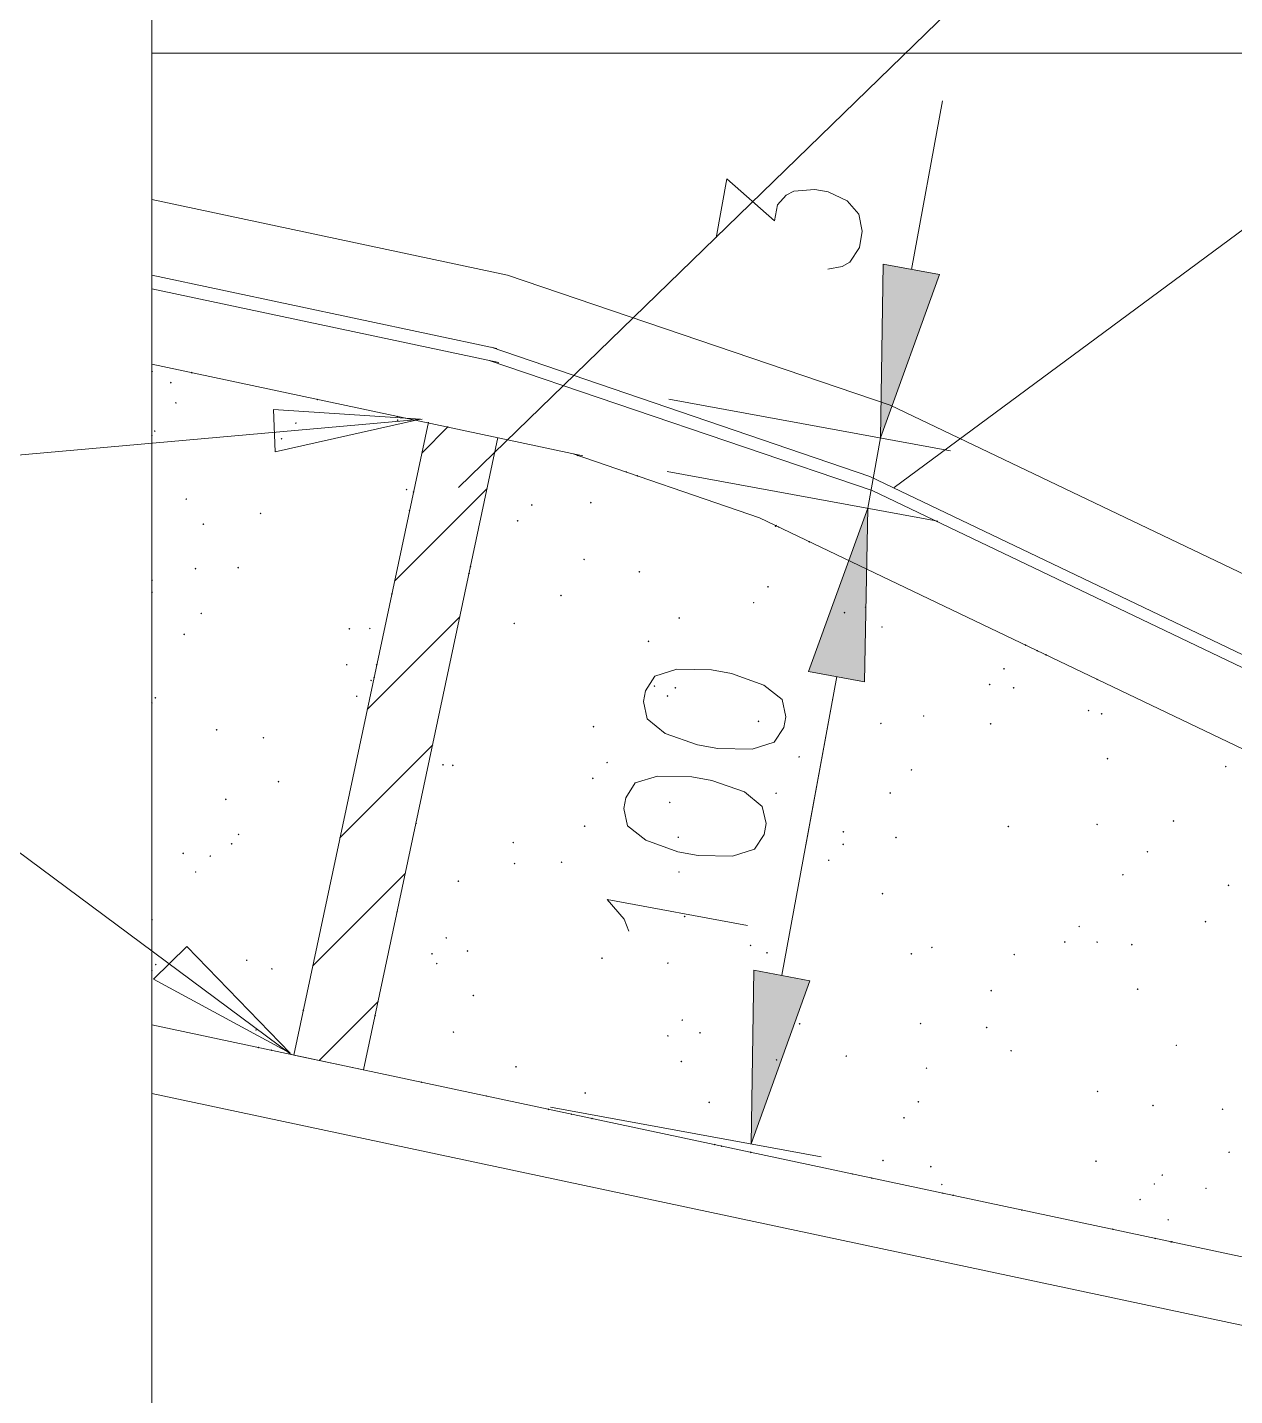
# Model space of a CAD drawing. Header units: millimetres. Extents: x 0 to 414, y 0 to 292.
# Drawn here: x 60.88 to 77.53, y 222.48 to 241.35 of the extents above; entities that cross this region are included whole.
import ezdxf

# ---------------------------------------------------------------- set-up
doc = ezdxf.new("R2010")
doc.units = ezdxf.units.MM

msp = doc.modelspace()

# ---------------------------------------------------------------- hatches: boundary and pattern name
h = msp.add_hatch(color=0)
h.dxf.hatch_style = 2
h.paths.add_polyline_path([(72.686333, 238.086194), (72.647528, 235.690833), (73.462444, 237.945083)])
h = msp.add_hatch(color=0)
h.dxf.hatch_style = 2
h.paths.add_polyline_path([(62.596889, 236.595003), (62.583836, 236.608056), (62.596889, 236.621108), (62.609942, 236.608056)])
h = msp.add_hatch(color=0)
h.dxf.hatch_style = 2
h.paths.add_polyline_path([(62.596889, 236.595003), (62.583836, 236.608056), (62.596889, 236.621108), (62.609942, 236.608056)])
h = msp.add_hatch(color=0)
h.dxf.hatch_style = 2
h.paths.add_polyline_path([(63.147222, 236.577364), (63.134169, 236.590417), (63.147222, 236.603469), (63.160275, 236.590417)])
h = msp.add_hatch(color=0)
h.dxf.hatch_style = 2
h.paths.add_polyline_path([(62.857944, 236.439781), (62.844892, 236.452833), (62.857944, 236.465886), (62.870997, 236.452833)])
h = msp.add_hatch(color=0)
h.dxf.hatch_style = 2
h.paths.add_polyline_path([(62.9285, 236.161086), (62.915447, 236.174139), (62.9285, 236.187192), (62.941553, 236.174139)])
h = msp.add_hatch(color=0)
h.dxf.hatch_style = 2
h.paths.add_polyline_path([(64.879361, 236.206947), (64.866308, 236.22), (64.879361, 236.233053), (64.892414, 236.22)])
h = msp.add_hatch(color=0)
h.dxf.hatch_style = 2
h.paths.add_polyline_path([(65.980028, 235.974114), (65.966975, 235.987167), (65.980028, 236.000219), (65.993081, 235.987167)])
h = msp.add_hatch(color=0)
h.dxf.hatch_style = 2
h.paths.add_polyline_path([(65.987083, 235.924725), (65.974031, 235.937778), (65.987083, 235.950831), (66.000136, 235.937778)])
h = msp.add_hatch(color=0)
h.dxf.hatch_style = 2
h.paths.add_polyline_path([(62.596889, 235.713058), (62.583836, 235.726111), (62.596889, 235.739164), (62.609942, 235.726111)])
h = msp.add_hatch(color=0)
h.dxf.hatch_style = 2
h.paths.add_polyline_path([(62.635694, 235.773031), (62.622642, 235.786083), (62.635694, 235.799136), (62.648747, 235.786083)])
h = msp.add_hatch(color=0)
h.dxf.hatch_style = 2
h.paths.add_polyline_path([(64.583028, 235.882392), (64.569975, 235.895444), (64.583028, 235.908497), (64.596081, 235.895444)])
h = msp.add_hatch(color=0)
h.dxf.hatch_style = 2
h.paths.add_polyline_path([(64.385472, 235.667197), (64.372419, 235.68025), (64.385472, 235.693303), (64.398525, 235.68025)])
h = msp.add_hatch(color=0)
h.dxf.hatch_style = 2
h.paths.add_polyline_path([(68.467111, 235.437892), (68.454058, 235.450944), (68.467111, 235.463997), (68.480164, 235.450944)])
h = msp.add_hatch(color=0)
h.dxf.hatch_style = 2
h.paths.add_polyline_path([(69.140917, 235.208586), (69.127864, 235.221639), (69.140917, 235.234692), (69.153969, 235.221639)])
h = msp.add_hatch(color=0)
h.dxf.hatch_style = 2
h.paths.add_polyline_path([(69.292611, 235.155669), (69.279558, 235.168722), (69.292611, 235.181775), (69.305664, 235.168722)])
h = msp.add_hatch(color=0)
h.dxf.hatch_style = 2
h.paths.add_polyline_path([(66.110556, 234.965169), (66.097503, 234.978222), (66.110556, 234.991275), (66.123608, 234.978222)])
h = msp.add_hatch(color=0)
h.dxf.hatch_style = 2
h.paths.add_polyline_path([(63.069611, 234.834642), (63.056558, 234.847694), (63.069611, 234.860747), (63.082664, 234.847694)])
h = msp.add_hatch(color=0)
h.dxf.hatch_style = 2
h.paths.add_polyline_path([(66.205806, 234.933419), (66.192753, 234.946472), (66.205806, 234.959525), (66.218858, 234.946472)])
h = msp.add_hatch(color=0)
h.dxf.hatch_style = 2
h.paths.add_polyline_path([(66.205806, 234.933419), (66.192753, 234.946472), (66.205806, 234.959525), (66.218858, 234.946472)])
h = msp.add_hatch(color=0)
h.dxf.hatch_style = 2
h.paths.add_polyline_path([(66.205806, 234.933419), (66.192753, 234.946472), (66.205806, 234.959525), (66.218858, 234.946472)])
h = msp.add_hatch(color=0)
h.dxf.hatch_style = 2
h.paths.add_polyline_path([(68.650556, 234.785253), (68.637503, 234.798306), (68.650556, 234.811358), (68.663608, 234.798306)])
h = msp.add_hatch(color=0)
h.dxf.hatch_style = 2
h.paths.add_polyline_path([(64.096194, 234.637086), (64.083142, 234.650139), (64.096194, 234.663192), (64.109247, 234.650139)])
h = msp.add_hatch(color=0)
h.dxf.hatch_style = 2
h.paths.add_polyline_path([(66.149361, 234.675892), (66.136308, 234.688944), (66.149361, 234.701997), (66.162414, 234.688944)])
h = msp.add_hatch(color=0)
h.dxf.hatch_style = 2
h.paths.add_polyline_path([(66.149361, 234.675892), (66.136308, 234.688944), (66.149361, 234.701997), (66.162414, 234.688944)])
h = msp.add_hatch(color=0)
h.dxf.hatch_style = 2
h.paths.add_polyline_path([(66.149361, 234.675892), (66.136308, 234.688944), (66.149361, 234.701997), (66.162414, 234.688944)])
h = msp.add_hatch(color=0)
h.dxf.hatch_style = 2
h.paths.add_polyline_path([(67.839167, 234.753503), (67.826114, 234.766556), (67.839167, 234.779608), (67.852219, 234.766556)])
h = msp.add_hatch(color=0)
h.dxf.hatch_style = 2
h.paths.add_polyline_path([(71.656222, 232.469972), (72.471139, 234.724222), (72.428806, 232.325333)])
h = msp.add_hatch(color=0)
h.dxf.hatch_style = 2
h.paths.add_polyline_path([(71.656222, 232.469972), (72.471139, 234.724222), (72.428806, 232.325333)])
h = msp.add_hatch(color=0)
h.dxf.hatch_style = 2
h.paths.add_polyline_path([(63.305972, 234.488919), (63.292919, 234.501972), (63.305972, 234.515025), (63.319025, 234.501972)])
h = msp.add_hatch(color=0)
h.dxf.hatch_style = 2
h.paths.add_polyline_path([(67.641611, 234.534781), (67.628558, 234.547833), (67.641611, 234.560886), (67.654664, 234.547833)])
h = msp.add_hatch(color=0)
h.dxf.hatch_style = 2
h.paths.add_polyline_path([(71.201139, 234.460697), (71.188086, 234.47375), (71.201139, 234.486803), (71.214192, 234.47375)])
h = msp.add_hatch(color=0)
h.dxf.hatch_style = 2
h.paths.add_polyline_path([(71.208194, 234.467753), (71.195142, 234.480806), (71.208194, 234.493858), (71.221247, 234.480806)])
h = msp.add_hatch(color=0)
h.dxf.hatch_style = 2
h.paths.add_polyline_path([(71.208194, 234.467753), (71.195142, 234.480806), (71.208194, 234.493858), (71.221247, 234.480806)])
h = msp.add_hatch(color=0)
h.dxf.hatch_style = 2
h.paths.add_polyline_path([(71.243472, 234.450114), (71.230419, 234.463167), (71.243472, 234.476219), (71.256525, 234.463167)])
h = msp.add_hatch(color=0)
h.dxf.hatch_style = 2
h.paths.add_polyline_path([(71.666806, 234.245503), (71.653753, 234.258556), (71.666806, 234.271608), (71.679858, 234.258556)])
h = msp.add_hatch(color=0)
h.dxf.hatch_style = 2
h.paths.add_polyline_path([(63.196611, 233.875086), (63.183558, 233.888139), (63.196611, 233.901192), (63.209664, 233.888139)])
h = msp.add_hatch(color=0)
h.dxf.hatch_style = 2
h.paths.add_polyline_path([(63.78575, 233.889197), (63.772697, 233.90225), (63.78575, 233.915303), (63.798803, 233.90225)])
h = msp.add_hatch(color=0)
h.dxf.hatch_style = 2
h.paths.add_polyline_path([(66.9925, 233.903308), (66.979447, 233.916361), (66.9925, 233.929414), (67.005553, 233.916361)])
h = msp.add_hatch(color=0)
h.dxf.hatch_style = 2
h.paths.add_polyline_path([(68.558833, 234.002086), (68.545781, 234.015139), (68.558833, 234.028192), (68.571886, 234.015139)])
h = msp.add_hatch(color=0)
h.dxf.hatch_style = 2
h.paths.add_polyline_path([(69.320833, 233.832753), (69.307781, 233.845806), (69.320833, 233.858858), (69.333886, 233.845806)])
h = msp.add_hatch(color=0)
h.dxf.hatch_style = 2
h.paths.add_polyline_path([(62.596889, 233.716336), (62.583836, 233.729389), (62.596889, 233.742442), (62.609942, 233.729389)])
h = msp.add_hatch(color=0)
h.dxf.hatch_style = 2
h.paths.add_polyline_path([(62.596889, 233.716336), (62.583836, 233.729389), (62.596889, 233.742442), (62.609942, 233.729389)])
h = msp.add_hatch(color=0)
h.dxf.hatch_style = 2
h.paths.add_polyline_path([(66.971333, 233.808058), (66.958281, 233.821111), (66.971333, 233.834164), (66.984386, 233.821111)])
h = msp.add_hatch(color=0)
h.dxf.hatch_style = 2
h.paths.add_polyline_path([(66.971333, 233.808058), (66.958281, 233.821111), (66.971333, 233.834164), (66.984386, 233.821111)])
h = msp.add_hatch(color=0)
h.dxf.hatch_style = 2
h.paths.add_polyline_path([(66.971333, 233.808058), (66.958281, 233.821111), (66.971333, 233.834164), (66.984386, 233.821111)])
h = msp.add_hatch(color=0)
h.dxf.hatch_style = 2
h.paths.add_polyline_path([(62.596889, 233.550531), (62.583836, 233.563583), (62.596889, 233.576636), (62.609942, 233.563583)])
h = msp.add_hatch(color=0)
h.dxf.hatch_style = 2
h.paths.add_polyline_path([(65.905944, 233.525836), (65.892892, 233.538889), (65.905944, 233.551942), (65.918997, 233.538889)])
h = msp.add_hatch(color=0)
h.dxf.hatch_style = 2
h.paths.add_polyline_path([(68.241333, 233.504669), (68.228281, 233.517722), (68.241333, 233.530775), (68.254386, 233.517722)])
h = msp.add_hatch(color=0)
h.dxf.hatch_style = 2
h.paths.add_polyline_path([(71.095306, 233.624614), (71.082253, 233.637667), (71.095306, 233.650719), (71.108358, 233.637667)])
h = msp.add_hatch(color=0)
h.dxf.hatch_style = 2
h.paths.add_polyline_path([(63.27775, 233.257725), (63.264697, 233.270778), (63.27775, 233.283831), (63.290803, 233.270778)])
h = msp.add_hatch(color=0)
h.dxf.hatch_style = 2
h.paths.add_polyline_path([(70.89775, 233.405892), (70.884697, 233.418944), (70.89775, 233.431997), (70.910803, 233.418944)])
h = msp.add_hatch(color=0)
h.dxf.hatch_style = 2
h.paths.add_polyline_path([(72.150111, 233.268308), (72.137058, 233.281361), (72.150111, 233.294414), (72.163164, 233.281361)])
h = msp.add_hatch(color=0)
h.dxf.hatch_style = 2
h.paths.add_polyline_path([(72.442917, 233.345919), (72.429864, 233.358972), (72.442917, 233.372025), (72.455969, 233.358972)])
h = msp.add_hatch(color=0)
h.dxf.hatch_style = 2
h.paths.add_polyline_path([(67.59575, 233.120142), (67.582697, 233.133194), (67.59575, 233.146247), (67.608803, 233.133194)])
h = msp.add_hatch(color=0)
h.dxf.hatch_style = 2
h.paths.add_polyline_path([(69.871167, 233.194225), (69.858114, 233.207278), (69.871167, 233.220331), (69.884219, 233.207278)])
h = msp.add_hatch(color=0)
h.dxf.hatch_style = 2
h.paths.add_polyline_path([(72.668694, 233.070753), (72.655642, 233.083806), (72.668694, 233.096858), (72.681747, 233.083806)])
h = msp.add_hatch(color=0)
h.dxf.hatch_style = 2
h.paths.add_polyline_path([(63.041389, 232.968447), (63.028336, 232.9815), (63.041389, 232.994553), (63.054442, 232.9815)])
h = msp.add_hatch(color=0)
h.dxf.hatch_style = 2
h.paths.add_polyline_path([(65.320333, 233.046058), (65.307281, 233.059111), (65.320333, 233.072164), (65.333386, 233.059111)])
h = msp.add_hatch(color=0)
h.dxf.hatch_style = 2
h.paths.add_polyline_path([(65.602556, 233.049586), (65.589503, 233.062639), (65.602556, 233.075692), (65.615608, 233.062639)])
h = msp.add_hatch(color=0)
h.dxf.hatch_style = 2
h.paths.add_polyline_path([(69.447833, 232.873197), (69.434781, 232.88625), (69.447833, 232.899303), (69.460886, 232.88625)])
h = msp.add_hatch(color=0)
h.dxf.hatch_style = 2
h.paths.add_polyline_path([(74.651306, 232.820281), (74.638253, 232.833333), (74.651306, 232.846386), (74.664358, 232.833333)])
h = msp.add_hatch(color=0)
h.dxf.hatch_style = 2
h.paths.add_polyline_path([(74.810056, 232.742669), (74.797003, 232.755722), (74.810056, 232.768775), (74.823108, 232.755722)])
h = msp.add_hatch(color=0)
h.dxf.hatch_style = 2
h.paths.add_polyline_path([(74.93, 232.686225), (74.916947, 232.699278), (74.93, 232.712331), (74.943053, 232.699278)])
h = msp.add_hatch(color=0)
h.dxf.hatch_style = 2
h.paths.add_polyline_path([(74.93, 232.686225), (74.916947, 232.699278), (74.93, 232.712331), (74.943053, 232.699278)])
h = msp.add_hatch(color=0)
h.dxf.hatch_style = 2
h.paths.add_polyline_path([(65.285056, 232.548642), (65.272003, 232.561694), (65.285056, 232.574747), (65.298108, 232.561694)])
h = msp.add_hatch(color=0)
h.dxf.hatch_style = 2
h.paths.add_polyline_path([(65.697806, 232.548642), (65.684753, 232.561694), (65.697806, 232.574747), (65.710858, 232.561694)])
h = msp.add_hatch(color=0)
h.dxf.hatch_style = 2
h.paths.add_polyline_path([(65.620194, 232.333447), (65.607142, 232.3465), (65.620194, 232.359553), (65.633247, 232.3465)])
h = msp.add_hatch(color=0)
h.dxf.hatch_style = 2
h.paths.add_polyline_path([(65.662528, 232.375781), (65.649475, 232.388833), (65.662528, 232.401886), (65.675581, 232.388833)])
h = msp.add_hatch(color=0)
h.dxf.hatch_style = 2
h.paths.add_polyline_path([(74.351444, 232.492197), (74.338392, 232.50525), (74.351444, 232.518303), (74.364497, 232.50525)])
h = msp.add_hatch(color=0)
h.dxf.hatch_style = 2
h.paths.add_polyline_path([(75.635556, 232.347558), (75.622503, 232.360611), (75.635556, 232.373664), (75.648608, 232.360611)])
h = msp.add_hatch(color=0)
h.dxf.hatch_style = 2
h.paths.add_polyline_path([(75.635556, 232.347558), (75.622503, 232.360611), (75.635556, 232.373664), (75.648608, 232.360611)])
h = msp.add_hatch(color=0)
h.dxf.hatch_style = 2
h.paths.add_polyline_path([(69.528972, 232.255836), (69.515919, 232.268889), (69.528972, 232.281942), (69.542025, 232.268889)])
h = msp.add_hatch(color=0)
h.dxf.hatch_style = 2
h.paths.add_polyline_path([(69.81825, 232.231142), (69.805197, 232.244194), (69.81825, 232.257247), (69.831303, 232.244194)])
h = msp.add_hatch(color=0)
h.dxf.hatch_style = 2
h.paths.add_polyline_path([(74.153889, 232.277003), (74.140836, 232.290056), (74.153889, 232.303108), (74.166942, 232.290056)])
h = msp.add_hatch(color=0)
h.dxf.hatch_style = 2
h.paths.add_polyline_path([(74.4855, 232.231142), (74.472447, 232.244194), (74.4855, 232.257247), (74.498553, 232.244194)])
h = msp.add_hatch(color=0)
h.dxf.hatch_style = 2
h.paths.add_polyline_path([(62.596889, 232.023003), (62.583836, 232.036056), (62.596889, 232.049108), (62.609942, 232.036056)])
h = msp.add_hatch(color=0)
h.dxf.hatch_style = 2
h.paths.add_polyline_path([(62.64275, 232.093558), (62.629697, 232.106611), (62.64275, 232.119664), (62.655803, 232.106611)])
h = msp.add_hatch(color=0)
h.dxf.hatch_style = 2
h.paths.add_polyline_path([(65.422639, 232.114725), (65.409586, 232.127778), (65.422639, 232.140831), (65.435692, 232.127778)])
h = msp.add_hatch(color=0)
h.dxf.hatch_style = 2
h.paths.add_polyline_path([(69.708889, 232.118253), (69.695836, 232.131306), (69.708889, 232.144358), (69.721942, 232.131306)])
h = msp.add_hatch(color=0)
h.dxf.hatch_style = 2
h.paths.add_polyline_path([(70.964778, 231.769003), (70.951725, 231.782056), (70.964778, 231.795108), (70.977831, 231.782056)])
h = msp.add_hatch(color=0)
h.dxf.hatch_style = 2
h.paths.add_polyline_path([(73.243722, 231.843086), (73.230669, 231.856139), (73.243722, 231.869192), (73.256775, 231.856139)])
h = msp.add_hatch(color=0)
h.dxf.hatch_style = 2
h.paths.add_polyline_path([(75.519139, 231.917169), (75.506086, 231.930222), (75.519139, 231.943275), (75.532192, 231.930222)])
h = msp.add_hatch(color=0)
h.dxf.hatch_style = 2
h.paths.add_polyline_path([(75.699056, 231.871308), (75.686003, 231.884361), (75.699056, 231.897414), (75.712108, 231.884361)])
h = msp.add_hatch(color=0)
h.dxf.hatch_style = 2
h.paths.add_polyline_path([(63.489417, 231.652586), (63.476364, 231.665639), (63.489417, 231.678692), (63.502469, 231.665639)])
h = msp.add_hatch(color=0)
h.dxf.hatch_style = 2
h.paths.add_polyline_path([(68.689361, 231.694919), (68.676308, 231.707972), (68.689361, 231.721025), (68.702414, 231.707972)])
h = msp.add_hatch(color=0)
h.dxf.hatch_style = 2
h.paths.add_polyline_path([(72.654583, 231.740781), (72.641531, 231.753833), (72.654583, 231.766886), (72.667636, 231.753833)])
h = msp.add_hatch(color=0)
h.dxf.hatch_style = 2
h.paths.add_polyline_path([(74.168, 231.733725), (74.154947, 231.746778), (74.168, 231.759831), (74.181053, 231.746778)])
h = msp.add_hatch(color=0)
h.dxf.hatch_style = 2
h.paths.add_polyline_path([(64.135, 231.543225), (64.121947, 231.556278), (64.135, 231.569331), (64.148053, 231.556278)])
h = msp.add_hatch(color=0)
h.dxf.hatch_style = 2
h.paths.add_polyline_path([(68.876333, 231.201031), (68.863281, 231.214083), (68.876333, 231.227136), (68.889386, 231.214083)])
h = msp.add_hatch(color=0)
h.dxf.hatch_style = 2
h.paths.add_polyline_path([(71.525694, 231.278642), (71.512642, 231.291694), (71.525694, 231.304747), (71.538747, 231.291694)])
h = msp.add_hatch(color=0)
h.dxf.hatch_style = 2
h.paths.add_polyline_path([(75.780194, 231.253947), (75.767142, 231.267), (75.780194, 231.280053), (75.793247, 231.267)])
h = msp.add_hatch(color=0)
h.dxf.hatch_style = 2
h.paths.add_polyline_path([(66.6115, 231.169281), (66.598447, 231.182333), (66.6115, 231.195386), (66.624553, 231.182333)])
h = msp.add_hatch(color=0)
h.dxf.hatch_style = 2
h.paths.add_polyline_path([(66.749083, 231.162225), (66.736031, 231.175278), (66.749083, 231.188331), (66.762136, 231.175278)])
h = msp.add_hatch(color=0)
h.dxf.hatch_style = 2
h.paths.add_polyline_path([(73.074389, 231.098725), (73.061336, 231.111778), (73.074389, 231.124831), (73.087442, 231.111778)])
h = msp.add_hatch(color=0)
h.dxf.hatch_style = 2
h.paths.add_polyline_path([(77.410028, 231.144586), (77.396975, 231.157639), (77.410028, 231.170692), (77.423081, 231.157639)])
h = msp.add_hatch(color=0)
h.dxf.hatch_style = 2
h.paths.add_polyline_path([(64.343139, 230.936447), (64.330086, 230.9495), (64.343139, 230.962553), (64.356192, 230.9495)])
h = msp.add_hatch(color=0)
h.dxf.hatch_style = 2
h.paths.add_polyline_path([(68.678778, 230.982308), (68.665725, 230.995361), (68.678778, 231.008414), (68.691831, 230.995361)])
h = msp.add_hatch(color=0)
h.dxf.hatch_style = 2
h.paths.add_polyline_path([(63.616417, 230.693031), (63.603364, 230.706083), (63.616417, 230.719136), (63.629469, 230.706083)])
h = msp.add_hatch(color=0)
h.dxf.hatch_style = 2
h.paths.add_polyline_path([(69.740639, 230.650697), (69.727586, 230.66375), (69.740639, 230.676803), (69.753692, 230.66375)])
h = msp.add_hatch(color=0)
h.dxf.hatch_style = 2
h.paths.add_polyline_path([(71.208194, 230.777697), (71.195142, 230.79075), (71.208194, 230.803803), (71.221247, 230.79075)])
h = msp.add_hatch(color=0)
h.dxf.hatch_style = 2
h.paths.add_polyline_path([(72.781583, 230.781225), (72.768531, 230.794278), (72.781583, 230.807331), (72.794636, 230.794278)])
h = msp.add_hatch(color=0)
h.dxf.hatch_style = 2
h.paths.add_polyline_path([(66.241083, 230.361419), (66.228031, 230.374472), (66.241083, 230.387525), (66.254136, 230.374472)])
h = msp.add_hatch(color=0)
h.dxf.hatch_style = 2
h.paths.add_polyline_path([(66.241083, 230.361419), (66.228031, 230.374472), (66.241083, 230.387525), (66.254136, 230.374472)])
h = msp.add_hatch(color=0)
h.dxf.hatch_style = 2
h.paths.add_polyline_path([(68.565889, 230.322614), (68.552836, 230.335667), (68.565889, 230.348719), (68.578942, 230.335667)])
h = msp.add_hatch(color=0)
h.dxf.hatch_style = 2
h.paths.add_polyline_path([(72.136, 230.245003), (72.122947, 230.258056), (72.136, 230.271108), (72.149053, 230.258056)])
h = msp.add_hatch(color=0)
h.dxf.hatch_style = 2
h.paths.add_polyline_path([(74.411417, 230.319086), (74.398364, 230.332139), (74.411417, 230.345192), (74.424469, 230.332139)])
h = msp.add_hatch(color=0)
h.dxf.hatch_style = 2
h.paths.add_polyline_path([(75.635556, 230.347308), (75.622503, 230.360361), (75.635556, 230.373414), (75.648608, 230.360361)])
h = msp.add_hatch(color=0)
h.dxf.hatch_style = 2
h.paths.add_polyline_path([(76.690361, 230.393169), (76.677308, 230.406222), (76.690361, 230.419275), (76.703414, 230.406222)])
h = msp.add_hatch(color=0)
h.dxf.hatch_style = 2
h.paths.add_polyline_path([(63.697556, 230.079197), (63.684503, 230.09225), (63.697556, 230.105303), (63.710608, 230.09225)])
h = msp.add_hatch(color=0)
h.dxf.hatch_style = 2
h.paths.add_polyline_path([(63.792806, 230.209725), (63.779753, 230.222778), (63.792806, 230.235831), (63.805858, 230.222778)])
h = msp.add_hatch(color=0)
h.dxf.hatch_style = 2
h.paths.add_polyline_path([(65.193333, 230.167392), (65.180281, 230.180444), (65.193333, 230.193497), (65.206386, 230.180444)])
h = msp.add_hatch(color=0)
h.dxf.hatch_style = 2
h.paths.add_polyline_path([(65.193333, 230.167392), (65.180281, 230.180444), (65.193333, 230.193497), (65.206386, 230.180444)])
h = msp.add_hatch(color=0)
h.dxf.hatch_style = 2
h.paths.add_polyline_path([(65.193333, 230.167392), (65.180281, 230.180444), (65.193333, 230.193497), (65.206386, 230.180444)])
h = msp.add_hatch(color=0)
h.dxf.hatch_style = 2
h.paths.add_polyline_path([(67.581639, 230.096836), (67.568586, 230.109889), (67.581639, 230.122942), (67.594692, 230.109889)])
h = msp.add_hatch(color=0)
h.dxf.hatch_style = 2
h.paths.add_polyline_path([(69.857056, 230.170919), (69.844003, 230.183972), (69.857056, 230.197025), (69.870108, 230.183972)])
h = msp.add_hatch(color=0)
h.dxf.hatch_style = 2
h.paths.add_polyline_path([(72.132472, 230.072142), (72.119419, 230.085194), (72.132472, 230.098247), (72.145525, 230.085194)])
h = msp.add_hatch(color=0)
h.dxf.hatch_style = 2
h.paths.add_polyline_path([(72.862722, 230.167392), (72.849669, 230.180444), (72.862722, 230.193497), (72.875775, 230.180444)])
h = msp.add_hatch(color=0)
h.dxf.hatch_style = 2
h.paths.add_polyline_path([(63.027278, 229.948669), (63.014225, 229.961722), (63.027278, 229.974775), (63.040331, 229.961722)])
h = msp.add_hatch(color=0)
h.dxf.hatch_style = 2
h.paths.add_polyline_path([(63.401222, 229.909864), (63.388169, 229.922917), (63.401222, 229.935969), (63.414275, 229.922917)])
h = msp.add_hatch(color=0)
h.dxf.hatch_style = 2
h.paths.add_polyline_path([(76.330528, 229.969836), (76.317475, 229.982889), (76.330528, 229.995942), (76.343581, 229.982889)])
h = msp.add_hatch(color=0)
h.dxf.hatch_style = 2
h.paths.add_polyline_path([(63.200139, 229.691142), (63.187086, 229.704194), (63.200139, 229.717247), (63.213192, 229.704194)])
h = msp.add_hatch(color=0)
h.dxf.hatch_style = 2
h.paths.add_polyline_path([(67.599278, 229.807558), (67.586225, 229.820611), (67.599278, 229.833664), (67.612331, 229.820611)])
h = msp.add_hatch(color=0)
h.dxf.hatch_style = 2
h.paths.add_polyline_path([(68.248389, 229.825197), (68.235336, 229.83825), (68.248389, 229.851303), (68.261442, 229.83825)])
h = msp.add_hatch(color=0)
h.dxf.hatch_style = 2
h.paths.add_polyline_path([(69.867639, 229.691142), (69.854586, 229.704194), (69.867639, 229.717247), (69.880692, 229.704194)])
h = msp.add_hatch(color=0)
h.dxf.hatch_style = 2
h.paths.add_polyline_path([(71.934917, 229.853419), (71.921864, 229.866472), (71.934917, 229.879525), (71.947969, 229.866472)])
h = msp.add_hatch(color=0)
h.dxf.hatch_style = 2
h.paths.add_polyline_path([(66.823167, 229.564142), (66.810114, 229.577194), (66.823167, 229.590247), (66.836219, 229.577194)])
h = msp.add_hatch(color=0)
h.dxf.hatch_style = 2
h.paths.add_polyline_path([(75.991861, 229.652336), (75.978808, 229.665389), (75.991861, 229.678442), (76.004914, 229.665389)])
h = msp.add_hatch(color=0)
h.dxf.hatch_style = 2
h.paths.add_polyline_path([(77.448833, 229.507697), (77.435781, 229.52075), (77.448833, 229.533803), (77.461886, 229.52075)])
h = msp.add_hatch(color=0)
h.dxf.hatch_style = 2
h.paths.add_polyline_path([(72.67575, 229.391281), (72.662697, 229.404333), (72.67575, 229.417386), (72.688803, 229.404333)])
h = msp.add_hatch(color=0)
h.dxf.hatch_style = 2
h.paths.add_polyline_path([(65.980028, 229.140808), (65.966975, 229.153861), (65.980028, 229.166914), (65.993081, 229.153861)])
h = msp.add_hatch(color=0)
h.dxf.hatch_style = 2
h.paths.add_polyline_path([(62.596889, 229.031447), (62.583836, 229.0445), (62.596889, 229.057553), (62.609942, 229.0445)])
h = msp.add_hatch(color=0)
h.dxf.hatch_style = 2
h.paths.add_polyline_path([(62.596889, 229.031447), (62.583836, 229.0445), (62.596889, 229.057553), (62.609942, 229.0445)])
h = msp.add_hatch(color=0)
h.dxf.hatch_style = 2
h.paths.add_polyline_path([(62.596889, 229.031447), (62.583836, 229.0445), (62.596889, 229.057553), (62.609942, 229.0445)])
h = msp.add_hatch(color=0)
h.dxf.hatch_style = 2
h.paths.add_polyline_path([(69.94525, 229.077308), (69.932197, 229.090361), (69.94525, 229.103414), (69.958303, 229.090361)])
h = msp.add_hatch(color=0)
h.dxf.hatch_style = 2
h.paths.add_polyline_path([(75.388611, 228.939725), (75.375558, 228.952778), (75.388611, 228.965831), (75.401664, 228.952778)])
h = msp.add_hatch(color=0)
h.dxf.hatch_style = 2
h.paths.add_polyline_path([(77.131333, 229.006753), (77.118281, 229.019806), (77.131333, 229.032858), (77.144386, 229.019806)])
h = msp.add_hatch(color=0)
h.dxf.hatch_style = 2
h.paths.add_polyline_path([(66.657361, 228.780975), (66.644308, 228.794028), (66.657361, 228.807081), (66.670414, 228.794028)])
h = msp.add_hatch(color=0)
h.dxf.hatch_style = 2
h.paths.add_polyline_path([(75.191056, 228.724531), (75.178003, 228.737583), (75.191056, 228.750636), (75.204108, 228.737583)])
h = msp.add_hatch(color=0)
h.dxf.hatch_style = 2
h.paths.add_polyline_path([(75.635556, 228.724531), (75.622503, 228.737583), (75.635556, 228.750636), (75.648608, 228.737583)])
h = msp.add_hatch(color=0)
h.dxf.hatch_style = 2
h.paths.add_polyline_path([(66.459806, 228.562253), (66.446753, 228.575306), (66.459806, 228.588358), (66.472858, 228.575306)])
h = msp.add_hatch(color=0)
h.dxf.hatch_style = 2
h.paths.add_polyline_path([(66.950167, 228.601058), (66.937114, 228.614111), (66.950167, 228.627164), (66.963219, 228.614111)])
h = msp.add_hatch(color=0)
h.dxf.hatch_style = 2
h.paths.add_polyline_path([(70.855417, 228.678669), (70.842364, 228.691722), (70.855417, 228.704775), (70.868469, 228.691722)])
h = msp.add_hatch(color=0)
h.dxf.hatch_style = 2
h.paths.add_polyline_path([(71.081194, 228.576364), (71.068142, 228.589417), (71.081194, 228.602469), (71.094247, 228.589417)])
h = msp.add_hatch(color=0)
h.dxf.hatch_style = 2
h.paths.add_polyline_path([(73.074389, 228.562253), (73.061336, 228.575306), (73.074389, 228.588358), (73.087442, 228.575306)])
h = msp.add_hatch(color=0)
h.dxf.hatch_style = 2
h.paths.add_polyline_path([(73.356611, 228.650447), (73.343558, 228.6635), (73.356611, 228.676553), (73.369664, 228.6635)])
h = msp.add_hatch(color=0)
h.dxf.hatch_style = 2
h.paths.add_polyline_path([(74.492556, 228.551669), (74.479503, 228.564722), (74.492556, 228.577775), (74.505608, 228.564722)])
h = msp.add_hatch(color=0)
h.dxf.hatch_style = 2
h.paths.add_polyline_path([(76.115333, 228.689253), (76.102281, 228.702306), (76.115333, 228.715358), (76.128386, 228.702306)])
h = msp.add_hatch(color=0)
h.dxf.hatch_style = 2
h.paths.add_polyline_path([(62.649806, 228.414086), (62.636753, 228.427139), (62.649806, 228.440192), (62.662858, 228.427139)])
h = msp.add_hatch(color=0)
h.dxf.hatch_style = 2
h.paths.add_polyline_path([(63.905694, 228.474058), (63.892642, 228.487111), (63.905694, 228.500164), (63.918747, 228.487111)])
h = msp.add_hatch(color=0)
h.dxf.hatch_style = 2
h.paths.add_polyline_path([(64.251417, 228.354114), (64.238364, 228.367167), (64.251417, 228.380219), (64.264469, 228.367167)])
h = msp.add_hatch(color=0)
h.dxf.hatch_style = 2
h.paths.add_polyline_path([(66.526833, 228.428197), (66.513781, 228.44125), (66.526833, 228.454303), (66.539886, 228.44125)])
h = msp.add_hatch(color=0)
h.dxf.hatch_style = 2
h.paths.add_polyline_path([(68.805778, 228.502281), (68.792725, 228.515333), (68.805778, 228.528386), (68.818831, 228.515333)])
h = msp.add_hatch(color=0)
h.dxf.hatch_style = 2
h.paths.add_polyline_path([(69.715944, 228.435253), (69.702892, 228.448306), (69.715944, 228.461358), (69.728997, 228.448306)])
h = msp.add_hatch(color=0)
h.dxf.hatch_style = 2
h.paths.add_polyline_path([(62.596889, 228.329419), (62.583836, 228.342472), (62.596889, 228.355525), (62.609942, 228.342472)])
h = msp.add_hatch(color=0)
h.dxf.hatch_style = 2
h.paths.add_polyline_path([(70.901278, 228.349528), (70.862472, 225.954167), (71.673861, 228.204889)])
h = msp.add_hatch(color=0)
h.dxf.hatch_style = 2
h.paths.add_polyline_path([(67.031306, 227.987225), (67.018253, 228.000278), (67.031306, 228.013331), (67.044358, 228.000278)])
h = msp.add_hatch(color=0)
h.dxf.hatch_style = 2
h.paths.add_polyline_path([(74.175056, 228.054253), (74.162003, 228.067306), (74.175056, 228.080358), (74.188108, 228.067306)])
h = msp.add_hatch(color=0)
h.dxf.hatch_style = 2
h.paths.add_polyline_path([(76.196472, 228.075419), (76.183419, 228.088472), (76.196472, 228.101525), (76.209525, 228.088472)])
h = msp.add_hatch(color=0)
h.dxf.hatch_style = 2
h.paths.add_polyline_path([(64.685333, 227.786142), (64.672281, 227.799194), (64.685333, 227.812247), (64.698386, 227.799194)])
h = msp.add_hatch(color=0)
h.dxf.hatch_style = 2
h.paths.add_polyline_path([(65.676639, 227.708531), (65.663586, 227.721583), (65.676639, 227.734636), (65.689692, 227.721583)])
h = msp.add_hatch(color=0)
h.dxf.hatch_style = 2
h.paths.add_polyline_path([(65.676639, 227.708531), (65.663586, 227.721583), (65.676639, 227.734636), (65.689692, 227.721583)])
h = msp.add_hatch(color=0)
h.dxf.hatch_style = 2
h.paths.add_polyline_path([(65.676639, 227.708531), (65.663586, 227.721583), (65.676639, 227.734636), (65.689692, 227.721583)])
h = msp.add_hatch(color=0)
h.dxf.hatch_style = 2
h.paths.add_polyline_path([(69.9135, 227.648558), (69.900447, 227.661611), (69.9135, 227.674664), (69.926553, 227.661611)])
h = msp.add_hatch(color=0)
h.dxf.hatch_style = 2
h.paths.add_polyline_path([(71.53275, 227.595642), (71.519697, 227.608694), (71.53275, 227.621747), (71.545803, 227.608694)])
h = msp.add_hatch(color=0)
h.dxf.hatch_style = 2
h.paths.add_polyline_path([(73.201389, 227.599169), (73.188336, 227.612222), (73.201389, 227.625275), (73.214442, 227.612222)])
h = msp.add_hatch(color=0)
h.dxf.hatch_style = 2
h.paths.add_polyline_path([(64.032694, 227.510975), (64.019642, 227.524028), (64.032694, 227.537081), (64.045747, 227.524028)])
h = msp.add_hatch(color=0)
h.dxf.hatch_style = 2
h.paths.add_polyline_path([(66.756139, 227.482753), (66.743086, 227.495806), (66.756139, 227.508858), (66.769192, 227.495806)])
h = msp.add_hatch(color=0)
h.dxf.hatch_style = 2
h.paths.add_polyline_path([(69.715944, 227.429836), (69.702892, 227.442889), (69.715944, 227.455942), (69.728997, 227.442889)])
h = msp.add_hatch(color=0)
h.dxf.hatch_style = 2
h.paths.add_polyline_path([(70.156917, 227.472169), (70.143864, 227.485222), (70.156917, 227.498275), (70.169969, 227.485222)])
h = msp.add_hatch(color=0)
h.dxf.hatch_style = 2
h.paths.add_polyline_path([(74.111556, 227.546253), (74.098503, 227.559306), (74.111556, 227.572358), (74.124608, 227.559306)])
h = msp.add_hatch(color=0)
h.dxf.hatch_style = 2
h.paths.add_polyline_path([(64.064444, 227.271086), (64.051392, 227.284139), (64.064444, 227.297192), (64.077497, 227.284139)])
h = msp.add_hatch(color=0)
h.dxf.hatch_style = 2
h.paths.add_polyline_path([(64.064444, 227.271086), (64.051392, 227.284139), (64.064444, 227.297192), (64.077497, 227.284139)])
h = msp.add_hatch(color=0)
h.dxf.hatch_style = 2
h.paths.add_polyline_path([(64.064444, 227.271086), (64.051392, 227.284139), (64.064444, 227.297192), (64.077497, 227.284139)])
h = msp.add_hatch(color=0)
h.dxf.hatch_style = 2
h.paths.add_polyline_path([(64.247889, 227.232281), (64.234836, 227.245333), (64.247889, 227.258386), (64.260942, 227.245333)])
h = msp.add_hatch(color=0)
h.dxf.hatch_style = 2
h.paths.add_polyline_path([(64.247889, 227.232281), (64.234836, 227.245333), (64.247889, 227.258386), (64.260942, 227.245333)])
h = msp.add_hatch(color=0)
h.dxf.hatch_style = 2
h.paths.add_polyline_path([(64.247889, 227.232281), (64.234836, 227.245333), (64.247889, 227.258386), (64.260942, 227.245333)])
h = msp.add_hatch(color=0)
h.dxf.hatch_style = 2
h.paths.add_polyline_path([(74.450222, 227.225225), (74.437169, 227.238278), (74.450222, 227.251331), (74.463275, 227.238278)])
h = msp.add_hatch(color=0)
h.dxf.hatch_style = 2
h.paths.add_polyline_path([(76.729167, 227.299308), (76.716114, 227.312361), (76.729167, 227.325414), (76.742219, 227.312361)])
h = msp.add_hatch(color=0)
h.dxf.hatch_style = 2
h.paths.add_polyline_path([(69.899389, 227.077058), (69.886336, 227.090111), (69.899389, 227.103164), (69.912442, 227.090111)])
h = msp.add_hatch(color=0)
h.dxf.hatch_style = 2
h.paths.add_polyline_path([(71.21525, 227.098225), (71.202197, 227.111278), (71.21525, 227.124331), (71.228303, 227.111278)])
h = msp.add_hatch(color=0)
h.dxf.hatch_style = 2
h.paths.add_polyline_path([(72.174806, 227.151142), (72.161753, 227.164194), (72.174806, 227.177247), (72.187858, 227.164194)])
h = msp.add_hatch(color=0)
h.dxf.hatch_style = 2
h.paths.add_polyline_path([(67.620444, 227.002975), (67.607392, 227.016028), (67.620444, 227.029081), (67.633497, 227.016028)])
h = msp.add_hatch(color=0)
h.dxf.hatch_style = 2
h.paths.add_polyline_path([(73.282528, 226.985336), (73.269475, 226.998389), (73.282528, 227.011442), (73.295581, 226.998389)])
h = msp.add_hatch(color=0)
h.dxf.hatch_style = 2
h.paths.add_polyline_path([(66.315167, 226.791308), (66.302114, 226.804361), (66.315167, 226.817414), (66.328219, 226.804361)])
h = msp.add_hatch(color=0)
h.dxf.hatch_style = 2
h.paths.add_polyline_path([(66.315167, 226.791308), (66.302114, 226.804361), (66.315167, 226.817414), (66.328219, 226.804361)])
h = msp.add_hatch(color=0)
h.dxf.hatch_style = 2
h.paths.add_polyline_path([(75.642611, 226.664308), (75.629558, 226.677361), (75.642611, 226.690414), (75.655664, 226.677361)])
h = msp.add_hatch(color=0)
h.dxf.hatch_style = 2
h.paths.add_polyline_path([(67.21475, 226.600808), (67.201697, 226.613861), (67.21475, 226.626914), (67.227803, 226.613861)])
h = msp.add_hatch(color=0)
h.dxf.hatch_style = 2
h.paths.add_polyline_path([(67.21475, 226.600808), (67.201697, 226.613861), (67.21475, 226.626914), (67.227803, 226.613861)])
h = msp.add_hatch(color=0)
h.dxf.hatch_style = 2
h.paths.add_polyline_path([(68.572944, 226.643142), (68.559892, 226.656194), (68.572944, 226.669247), (68.585997, 226.656194)])
h = msp.add_hatch(color=0)
h.dxf.hatch_style = 2
h.paths.add_polyline_path([(70.283917, 226.512614), (70.270864, 226.525667), (70.283917, 226.538719), (70.296969, 226.525667)])
h = msp.add_hatch(color=0)
h.dxf.hatch_style = 2
h.paths.add_polyline_path([(73.169639, 226.519669), (73.156586, 226.532722), (73.169639, 226.545775), (73.182692, 226.532722)])
h = msp.add_hatch(color=0)
h.dxf.hatch_style = 2
h.paths.add_polyline_path([(76.408139, 226.470281), (76.395086, 226.483333), (76.408139, 226.496386), (76.421192, 226.483333)])
h = msp.add_hatch(color=0)
h.dxf.hatch_style = 2
h.paths.add_polyline_path([(68.068472, 226.417364), (68.055419, 226.430417), (68.068472, 226.443469), (68.081525, 226.430417)])
h = msp.add_hatch(color=0)
h.dxf.hatch_style = 2
h.paths.add_polyline_path([(68.068472, 226.417364), (68.055419, 226.430417), (68.068472, 226.443469), (68.081525, 226.430417)])
h = msp.add_hatch(color=0)
h.dxf.hatch_style = 2
h.paths.add_polyline_path([(68.068472, 226.417364), (68.055419, 226.430417), (68.068472, 226.443469), (68.081525, 226.430417)])
h = msp.add_hatch(color=0)
h.dxf.hatch_style = 2
h.paths.add_polyline_path([(68.385972, 226.350336), (68.372919, 226.363389), (68.385972, 226.376442), (68.399025, 226.363389)])
h = msp.add_hatch(color=0)
h.dxf.hatch_style = 2
h.paths.add_polyline_path([(68.668194, 226.290364), (68.655142, 226.303417), (68.668194, 226.316469), (68.681247, 226.303417)])
h = msp.add_hatch(color=0)
h.dxf.hatch_style = 2
h.paths.add_polyline_path([(68.668194, 226.290364), (68.655142, 226.303417), (68.668194, 226.316469), (68.681247, 226.303417)])
h = msp.add_hatch(color=0)
h.dxf.hatch_style = 2
h.paths.add_polyline_path([(68.668194, 226.290364), (68.655142, 226.303417), (68.668194, 226.316469), (68.681247, 226.303417)])
h = msp.add_hatch(color=0)
h.dxf.hatch_style = 2
h.paths.add_polyline_path([(72.972083, 226.300947), (72.959031, 226.314), (72.972083, 226.327053), (72.985136, 226.314)])
h = msp.add_hatch(color=0)
h.dxf.hatch_style = 2
h.paths.add_polyline_path([(77.367694, 226.417364), (77.354642, 226.430417), (77.367694, 226.443469), (77.380747, 226.430417)])
h = msp.add_hatch(color=0)
h.dxf.hatch_style = 2
h.paths.add_polyline_path([(70.361528, 225.930531), (70.348475, 225.943583), (70.361528, 225.956636), (70.374581, 225.943583)])
h = msp.add_hatch(color=0)
h.dxf.hatch_style = 2
h.paths.add_polyline_path([(70.361528, 225.930531), (70.348475, 225.943583), (70.361528, 225.956636), (70.374581, 225.943583)])
h = msp.add_hatch(color=0)
h.dxf.hatch_style = 2
h.paths.add_polyline_path([(70.361528, 225.930531), (70.348475, 225.943583), (70.361528, 225.956636), (70.374581, 225.943583)])
h = msp.add_hatch(color=0)
h.dxf.hatch_style = 2
h.paths.add_polyline_path([(70.456778, 225.909364), (70.443725, 225.922417), (70.456778, 225.935469), (70.469831, 225.922417)])
h = msp.add_hatch(color=0)
h.dxf.hatch_style = 2
h.paths.add_polyline_path([(70.456778, 225.909364), (70.443725, 225.922417), (70.456778, 225.935469), (70.469831, 225.922417)])
h = msp.add_hatch(color=0)
h.dxf.hatch_style = 2
h.paths.add_polyline_path([(70.456778, 225.909364), (70.443725, 225.922417), (70.456778, 225.935469), (70.469831, 225.922417)])
h = msp.add_hatch(color=0)
h.dxf.hatch_style = 2
h.paths.add_polyline_path([(70.858944, 225.824697), (70.845892, 225.83775), (70.858944, 225.850803), (70.871997, 225.83775)])
h = msp.add_hatch(color=0)
h.dxf.hatch_style = 2
h.paths.add_polyline_path([(70.858944, 225.824697), (70.845892, 225.83775), (70.858944, 225.850803), (70.871997, 225.83775)])
h = msp.add_hatch(color=0)
h.dxf.hatch_style = 2
h.paths.add_polyline_path([(70.858944, 225.824697), (70.845892, 225.83775), (70.858944, 225.850803), (70.871997, 225.83775)])
h = msp.add_hatch(color=0)
h.dxf.hatch_style = 2
h.paths.add_polyline_path([(72.682806, 225.711808), (72.669753, 225.724861), (72.682806, 225.737914), (72.695858, 225.724861)])
h = msp.add_hatch(color=0)
h.dxf.hatch_style = 2
h.paths.add_polyline_path([(77.455889, 225.824697), (77.442836, 225.83775), (77.455889, 225.850803), (77.468942, 225.83775)])
h = msp.add_hatch(color=0)
h.dxf.hatch_style = 2
h.paths.add_polyline_path([(72.259472, 225.524836), (72.246419, 225.537889), (72.259472, 225.550942), (72.272525, 225.537889)])
h = msp.add_hatch(color=0)
h.dxf.hatch_style = 2
h.paths.add_polyline_path([(72.259472, 225.524836), (72.246419, 225.537889), (72.259472, 225.550942), (72.272525, 225.537889)])
h = msp.add_hatch(color=0)
h.dxf.hatch_style = 2
h.paths.add_polyline_path([(72.259472, 225.524836), (72.246419, 225.537889), (72.259472, 225.550942), (72.272525, 225.537889)])
h = msp.add_hatch(color=0)
h.dxf.hatch_style = 2
h.paths.add_polyline_path([(73.3425, 225.627142), (73.329447, 225.640194), (73.3425, 225.653247), (73.355553, 225.640194)])
h = msp.add_hatch(color=0)
h.dxf.hatch_style = 2
h.paths.add_polyline_path([(75.621444, 225.701225), (75.608392, 225.714278), (75.621444, 225.727331), (75.634497, 225.714278)])
h = msp.add_hatch(color=0)
h.dxf.hatch_style = 2
h.paths.add_polyline_path([(72.527583, 225.468392), (72.514531, 225.481444), (72.527583, 225.494497), (72.540636, 225.481444)])
h = msp.add_hatch(color=0)
h.dxf.hatch_style = 2
h.paths.add_polyline_path([(72.527583, 225.468392), (72.514531, 225.481444), (72.527583, 225.494497), (72.540636, 225.481444)])
h = msp.add_hatch(color=0)
h.dxf.hatch_style = 2
h.paths.add_polyline_path([(73.494194, 225.380197), (73.481142, 225.39325), (73.494194, 225.406303), (73.507247, 225.39325)])
h = msp.add_hatch(color=0)
h.dxf.hatch_style = 2
h.paths.add_polyline_path([(76.425778, 225.387253), (76.412725, 225.400306), (76.425778, 225.413358), (76.438831, 225.400306)])
h = msp.add_hatch(color=0)
h.dxf.hatch_style = 2
h.paths.add_polyline_path([(76.535139, 225.510725), (76.522086, 225.523778), (76.535139, 225.536831), (76.548192, 225.523778)])
h = msp.add_hatch(color=0)
h.dxf.hatch_style = 2
h.paths.add_polyline_path([(77.138389, 225.327281), (77.125336, 225.340333), (77.138389, 225.353386), (77.151442, 225.340333)])
h = msp.add_hatch(color=0)
h.dxf.hatch_style = 2
h.paths.add_polyline_path([(73.508306, 225.260253), (73.495253, 225.273306), (73.508306, 225.286358), (73.521358, 225.273306)])
h = msp.add_hatch(color=0)
h.dxf.hatch_style = 2
h.paths.add_polyline_path([(73.649417, 225.232031), (73.636364, 225.245083), (73.649417, 225.258136), (73.662469, 225.245083)])
h = msp.add_hatch(color=0)
h.dxf.hatch_style = 2
h.paths.add_polyline_path([(73.649417, 225.232031), (73.636364, 225.245083), (73.649417, 225.258136), (73.662469, 225.245083)])
h = msp.add_hatch(color=0)
h.dxf.hatch_style = 2
h.paths.add_polyline_path([(76.228222, 225.172058), (76.215169, 225.185111), (76.228222, 225.198164), (76.241275, 225.185111)])
h = msp.add_hatch(color=0)
h.dxf.hatch_style = 2
h.paths.add_polyline_path([(74.598389, 225.027419), (74.585336, 225.040472), (74.598389, 225.053525), (74.611442, 225.040472)])
h = msp.add_hatch(color=0)
h.dxf.hatch_style = 2
h.paths.add_polyline_path([(74.598389, 225.027419), (74.585336, 225.040472), (74.598389, 225.053525), (74.611442, 225.040472)])
h = msp.add_hatch(color=0)
h.dxf.hatch_style = 2
h.paths.add_polyline_path([(75.854278, 224.762836), (75.841225, 224.775889), (75.854278, 224.788942), (75.867331, 224.775889)])
h = msp.add_hatch(color=0)
h.dxf.hatch_style = 2
h.paths.add_polyline_path([(75.854278, 224.762836), (75.841225, 224.775889), (75.854278, 224.788942), (75.867331, 224.775889)])
h = msp.add_hatch(color=0)
h.dxf.hatch_style = 2
h.paths.add_polyline_path([(75.854278, 224.762836), (75.841225, 224.775889), (75.854278, 224.788942), (75.867331, 224.775889)])
h = msp.add_hatch(color=0)
h.dxf.hatch_style = 2
h.paths.add_polyline_path([(76.616278, 224.893364), (76.603225, 224.906417), (76.616278, 224.919469), (76.629331, 224.906417)])
h = msp.add_hatch(color=0)
h.dxf.hatch_style = 2
h.paths.add_polyline_path([(76.436361, 224.635836), (76.423308, 224.648889), (76.436361, 224.661942), (76.449414, 224.648889)])
h = msp.add_hatch(color=0)
h.dxf.hatch_style = 2
h.paths.add_polyline_path([(76.436361, 224.635836), (76.423308, 224.648889), (76.436361, 224.661942), (76.449414, 224.648889)])
h = msp.add_hatch(color=0)
h.dxf.hatch_style = 2
h.paths.add_polyline_path([(76.655083, 224.589975), (76.642031, 224.603028), (76.655083, 224.616081), (76.668136, 224.603028)])
h = msp.add_hatch(color=0)
h.dxf.hatch_style = 2
h.paths.add_polyline_path([(76.655083, 224.589975), (76.642031, 224.603028), (76.655083, 224.616081), (76.668136, 224.603028)])
h = msp.add_hatch(color=0)
h.dxf.hatch_style = 2
h.paths.add_polyline_path([(76.669194, 224.589975), (76.656142, 224.603028), (76.669194, 224.616081), (76.682247, 224.603028)])
h = msp.add_hatch(color=0)
h.dxf.hatch_style = 2
h.paths.add_polyline_path([(76.669194, 224.589975), (76.656142, 224.603028), (76.669194, 224.616081), (76.682247, 224.603028)])
h = msp.add_hatch(color=0)
h.dxf.hatch_style = 2
h.paths.add_polyline_path([(76.669194, 224.589975), (76.656142, 224.603028), (76.669194, 224.616081), (76.682247, 224.603028)])

# ---------------------------------------------------------------- linework, layer by layer
at = {"color": 0, "lineweight": 0}
for points in [[(62.596889, 260.706306), (62.596889, 39.613417)], [(88.734194, 256.293056), (66.826694, 235.006444)], [(101.624694, 256.293056), (72.838028, 235.006444)], [(84.045778, 241.000139), (62.596889, 241.000139)], [(73.074389, 238.015639), (73.50125, 240.340444)], [(70.379167, 238.453083), (70.527333, 239.264472), (71.187028, 238.685917), (71.225833, 238.908167), (71.345778, 239.038694), (71.451611, 239.095139), (71.740889, 239.119833), (71.924333, 239.084556), (72.188917, 238.961083), (72.347667, 238.777639), (72.397056, 238.541278), (72.35825, 238.319028), (72.224194, 238.114417), (72.118361, 238.057972), (71.920806, 238.019167)], [(67.5005, 237.938028), (62.596889, 238.98225)], [(67.355861, 236.925556), (62.596889, 237.938028)], [(72.781583, 236.142389), (67.5005, 237.938028)], [(67.384083, 236.731528), (62.596889, 237.747528)], [(72.499361, 235.161667), (67.27825, 236.943194)], [(68.541194, 235.443889), (62.596889, 236.706833)], [(72.531111, 234.964111), (67.250028, 236.75975)], [(69.726528, 236.227056), (73.614139, 235.514444)], [(84.797194, 230.399167), (72.781583, 236.142389)], [(66.32575, 235.951889), (54.176083, 234.868861)], [(64.276111, 236.082417), (64.297278, 235.500333)], [(66.301056, 235.951889), (64.276111, 236.082417)], [(64.297278, 235.500333), (66.301056, 235.951889)], [(64.554806, 227.178306), (66.410417, 235.909556)], [(66.318694, 235.482694), (66.685583, 235.849583)], [(65.517889, 226.973694), (67.369972, 235.697889)], [(72.471139, 234.724222), (72.647528, 235.690833)], [(70.978889, 234.590167), (68.407139, 235.472111)], [(69.705361, 235.228694), (73.43775, 234.544306)], [(69.705361, 235.228694), (73.43775, 234.544306)], [(65.941222, 233.715278), (67.221806, 234.992333)], [(84.582, 229.383167), (72.499361, 235.161667)], [(54.176083, 234.868861), (64.516, 227.185361)], [(84.546722, 229.217361), (72.531111, 234.964111)], [(84.331528, 228.204889), (70.978889, 234.590167)], [(65.567278, 231.944333), (66.844333, 233.224917)], [(71.285806, 228.278972), (72.044278, 232.399417)], [(72.044278, 232.399417), (71.617417, 230.074611)], [(65.189806, 230.176917), (66.470389, 231.4575)], [(64.815861, 228.4095), (66.092917, 229.686556)], [(69.176194, 228.88575), (69.112694, 229.051556), (68.876333, 229.323194), (70.813083, 228.966889)], [(62.618056, 228.226056), (63.076667, 228.674083)], [(63.076667, 228.674083), (64.505417, 227.203)], [(64.505417, 227.203), (62.618056, 228.226056)], [(64.904056, 227.104222), (65.718972, 227.919139)], [(103.543806, 218.880972), (62.596889, 227.594583)], [(64.554806, 227.178306), (65.517889, 226.973694)], [(103.318028, 217.991972), (62.596889, 226.649139)], [(68.096694, 226.458639), (71.829083, 225.77425)]]:
    msp.add_lwpolyline(points, dxfattribs=at)
for points in [[(72.686333, 238.086194), (72.647528, 235.690833), (73.462444, 237.945083)], [(71.656222, 232.469972), (72.471139, 234.724222), (72.428806, 232.325333)], [(71.656222, 232.469972), (72.471139, 234.724222), (72.428806, 232.325333)], [(69.377278, 232.053694), (69.430194, 231.817333), (69.677139, 231.61625), (70.125167, 231.4575), (70.403861, 231.408111), (70.876583, 231.397528), (71.179972, 231.492778), (71.314028, 231.697389), (71.34225, 231.845556), (71.289333, 232.085444), (71.038861, 232.283), (70.590833, 232.44175), (70.315667, 232.491139), (69.839417, 232.501722), (69.536028, 232.406472), (69.4055, 232.201861)], [(69.105639, 230.579083), (69.158556, 230.339194), (69.409028, 230.141639), (69.853528, 229.982889), (70.132222, 229.9335), (70.608472, 229.922917), (70.911861, 230.018167), (71.042389, 230.222778), (71.070611, 230.370944), (71.017694, 230.607306), (70.77075, 230.808389), (70.322722, 230.967139), (70.044028, 231.016528), (69.571306, 231.027111), (69.264389, 230.931861), (69.133861, 230.72725)], [(70.901278, 228.349528), (70.862472, 225.954167), (71.673861, 228.204889)]]:
    msp.add_lwpolyline(points, close=True, dxfattribs=at)

doc.saveas('drawing.dxf')
